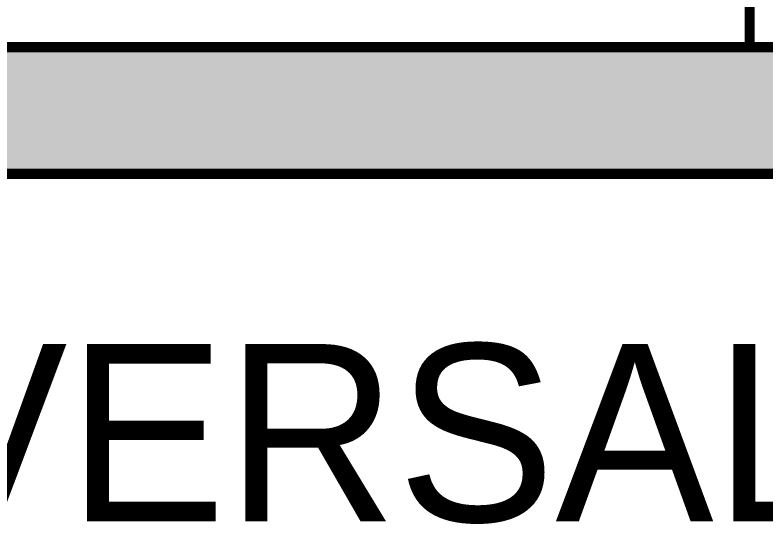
# Model space of a CAD drawing. Extents: x -27.1 to 14.4, y -13.6 to 27.5.
# Drawn here: x -15.603 to -12.645, y 18.426 to 20.434 of the extents above; entities that cross this region are included whole.
import ezdxf

# ---------------------------------------------------------------- set-up
doc = ezdxf.new("R2010")
doc.units = 0
doc.header["$MEASUREMENT"] = 0
for name, color, linetype, lineweight, plot in [('CLOSET', 7, 'Continuous', 0, False), ('TEXTO', 7, 'Continuous', 0, False), ('TRAMAS', 7, 'Continuous', 0, False)]:
    doc.layers.add(name, color=color, linetype=linetype, lineweight=lineweight, plot=plot)

# ---------------------------------------------------------------- blocks, each defined once
blk = doc.blocks.new('FILL_36')
at = {"layer": 'TRAMAS', "linetype": 'Continuous'}
h = blk.add_hatch(dxfattribs=at)
h.set_pattern_fill('ALFOMBRA', color=251, scale=0.006, style=0)
h.set_pattern_definition([(45, (0, 0.3), (-0.0954594, 0.0954594), [0, -0.09, 0, -0.135]), (110, (0.3, 0.3), (-0.1268585, -0.0461727), [0, -0.066, 0, -0.114])])
h.paths.add_polyline_path([(-10.274, 20.3071), (-10.274, 19.8071), (-22.8029, 19.8071), (-22.8029, 20.3071)], flags=0)

msp = doc.modelspace()

# ---------------------------------------------------------------- linework, layer by layer
at = {"layer": 'CLOSET', "color": 5, "linetype": 'Continuous', "const_width": 0.04}
for points in [[(-12.706, 20.5071), (-12.706, 20.3071)], [(-10.274, 20.3071), (-22.8029, 20.3071)], [(-10.274, 19.8071), (-22.8029, 19.8071)]]:
    msp.add_lwpolyline(points, dxfattribs=at)

# ---------------------------------------------------------------- block references
at = {"layer": 'TRAMAS'}
msp.add_blockref('FILL_36', (0, 0), dxfattribs=at)

# ---------------------------------------------------------------- texts
at = {"layer": 'TEXTO', "linetype": 'Continuous', "lineweight": 0}
msp.add_text('CORTE TRANSVERSAL', height=0.7, dxfattribs=at).set_placement((-22.7298, 18.4356))

doc.saveas('drawing.dxf')
